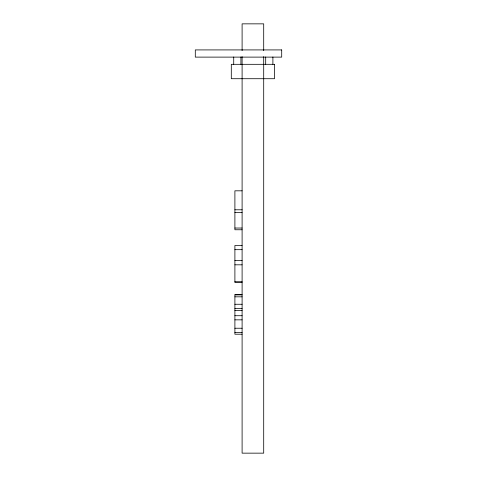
<?xml version="1.0" encoding="UTF-8"?>
<svg xmlns="http://www.w3.org/2000/svg" width="477" height="477" viewBox="0 0 477 477"><rect width="100%" height="100%" fill="white"/><g stroke="black" fill="none" stroke-linecap="round" stroke-linejoin="round"><path stroke-width="0.72" d="M242.101 190.818L234.899 190.818L234.899 229.759L242.101 229.759M234.899 209.791L242.101 209.791M234.899 212.42L242.101 212.42M234.899 228.036L242.101 228.036M242.101 245.5L234.899 245.5L234.899 282.503L242.101 282.503M234.899 249.674L242.101 249.674M234.899 260.645L242.101 260.645M234.899 264.818L242.101 264.818M234.899 281.728L242.101 281.728M234.899 294.756L242.101 294.756L234.899 294.804L234.899 334.216L242.101 334.216M234.899 296.825L242.101 296.825M234.899 304.266L242.101 304.266M234.899 308.571L242.101 308.571M234.899 310.467L242.101 310.467M234.899 315.714L242.101 315.714M234.899 319.846L242.101 319.846M234.899 328.236L242.101 328.236M234.899 332.451L242.101 332.451M272.892 57.013L272.892 64.317M265.689 57.013L265.689 64.317M263.703 50.681L263.703 23.85L242.101 23.85L242.101 50.681M263.703 56.644L263.703 453.15L242.101 453.15L242.101 56.644M240.921 57.013L240.921 64.317M233.718 57.013L233.718 64.317M281.704 49.918L195.296 49.918L195.296 57.115L281.704 57.115L281.704 49.918M274.502 64.317L231.297 64.317L231.297 78.717L274.502 78.717L274.502 64.317"/></g></svg>
